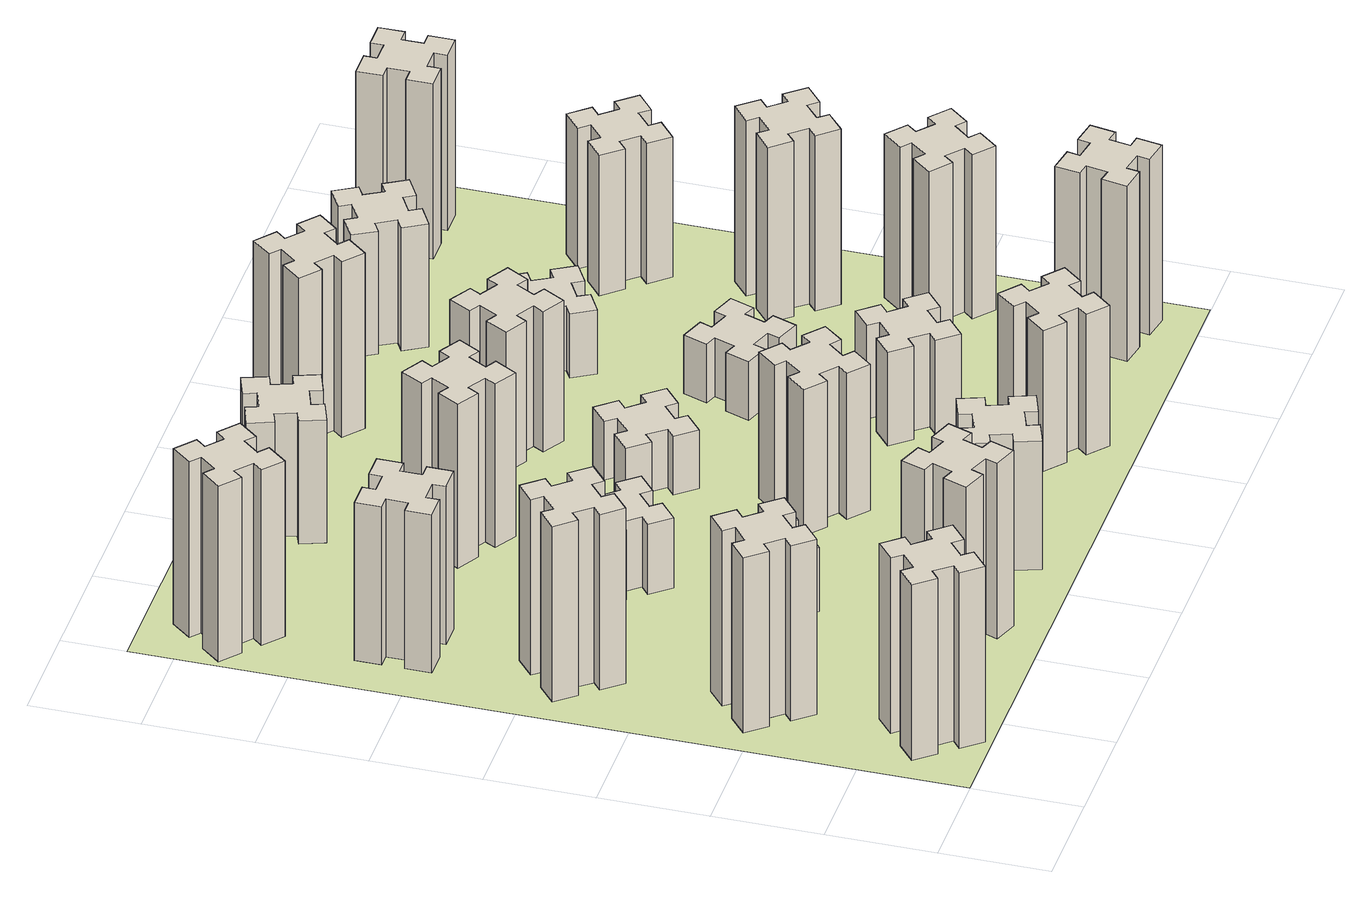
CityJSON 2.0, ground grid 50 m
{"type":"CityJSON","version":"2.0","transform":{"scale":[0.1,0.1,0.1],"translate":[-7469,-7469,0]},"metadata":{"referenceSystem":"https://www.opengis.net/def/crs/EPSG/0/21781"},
"CityObjects":{
"building1":{"type":"Building","attributes":{"class":"1000","function":"1000","usage":"1000","yearOfConstruction":2016,"roofType":"1000","measuredHeight":90,"storeysAboveGround":30,"storeysBelowGround":0},"geometry":[{"type":"Solid","lod":"1","boundaries":[[[[0,1,2,3,4,5,6,7,8,9,10,11,12,13,14,15,16,17,18,19]],[[17,16,20,21]],[[16,15,22,20]],[[15,14,23,22]],[[14,13,24,23]],[[13,12,25,24]],[[12,11,26,25]],[[11,10,27,26]],[[10,9,28,27]],[[9,8,29,28]],[[8,7,30,29]],[[7,6,31,30]],[[6,5,32,31]],[[5,4,33,32]],[[4,3,34,33]],[[3,2,35,34]],[[2,1,36,35]],[[1,0,37,36]],[[0,19,38,37]],[[19,18,39,38]],[[18,17,21,39]],[[24,25,26,27,28,29,30,31,32,33,34,35,36,37,38,39,21,20,22,23]]]]}]},
"building2":{"type":"Building","attributes":{"class":"1000","function":"1000","usage":"1000","yearOfConstruction":2016,"roofType":"1000","measuredHeight":90,"storeysAboveGround":30,"storeysBelowGround":0},"geometry":[{"type":"Solid","lod":"1","boundaries":[[[[40,41,42,43,44,45,46,47,48,49,50,51,52,53,54,55,56,57,58,59]],[[57,56,60,61]],[[56,55,62,60]],[[55,54,63,62]],[[54,53,64,63]],[[53,52,65,64]],[[52,51,66,65]],[[51,50,67,66]],[[50,49,68,67]],[[49,48,69,68]],[[48,47,70,69]],[[47,46,71,70]],[[46,45,72,71]],[[45,44,73,72]],[[44,43,74,73]],[[43,42,75,74]],[[42,41,76,75]],[[41,40,77,76]],[[40,59,78,77]],[[59,58,79,78]],[[58,57,61,79]],[[64,65,66,67,68,69,70,71,72,73,74,75,76,77,78,79,61,60,62,63]]]]}]},
"building3":{"type":"Building","attributes":{"class":"1000","function":"1000","usage":"1000","yearOfConstruction":2016,"roofType":"1000","measuredHeight":90,"storeysAboveGround":30,"storeysBelowGround":0},"geometry":[{"type":"Solid","lod":"1","boundaries":[[[[80,81,82,83,84,85,86,87,88,89,90,91,92,93,94,95,96,97,98,99]],[[97,96,100,101]],[[96,95,102,100]],[[95,94,103,102]],[[94,93,104,103]],[[93,92,105,104]],[[92,91,106,105]],[[91,90,107,106]],[[90,89,108,107]],[[89,88,109,108]],[[88,87,110,109]],[[87,86,111,110]],[[86,85,112,111]],[[85,84,113,112]],[[84,83,114,113]],[[83,82,115,114]],[[82,81,116,115]],[[81,80,117,116]],[[80,99,118,117]],[[99,98,119,118]],[[98,97,101,119]],[[104,105,106,107,108,109,110,111,112,113,114,115,116,117,118,119,101,100,102,103]]]]}]},
"building4":{"type":"Building","attributes":{"class":"1000","function":"1000","usage":"1000","yearOfConstruction":2016,"roofType":"1000","measuredHeight":81,"storeysAboveGround":30,"storeysBelowGround":0},"geometry":[{"type":"Solid","lod":"1","boundaries":[[[[120,121,122,123,124,125,126,127,128,129,130,131,132,133,134,135,136,137,138,139]],[[137,136,140,141]],[[136,135,142,140]],[[135,134,143,142]],[[134,133,144,143]],[[133,132,145,144]],[[132,131,146,145]],[[131,130,147,146]],[[130,129,148,147]],[[129,128,149,148]],[[128,127,150,149]],[[127,126,151,150]],[[126,125,152,151]],[[125,124,153,152]],[[124,123,154,153]],[[123,122,155,154]],[[122,121,156,155]],[[121,120,157,156]],[[120,139,158,157]],[[139,138,159,158]],[[138,137,141,159]],[[144,145,146,147,148,149,150,151,152,153,154,155,156,157,158,159,141,140,142,143]]]]}]},
"building5":{"type":"Building","attributes":{"class":"1000","function":"1000","usage":"1000","yearOfConstruction":2016,"roofType":"1000","measuredHeight":90,"storeysAboveGround":30,"storeysBelowGround":0},"geometry":[{"type":"Solid","lod":"1","boundaries":[[[[160,161,162,163,164,165,166,167,168,169,170,171,172,173,174,175,176,177,178,179]],[[177,176,180,181]],[[176,175,182,180]],[[175,174,183,182]],[[174,173,184,183]],[[173,172,185,184]],[[172,171,186,185]],[[171,170,187,186]],[[170,169,188,187]],[[169,168,189,188]],[[168,167,190,189]],[[167,166,191,190]],[[166,165,192,191]],[[165,164,193,192]],[[164,163,194,193]],[[163,162,195,194]],[[162,161,196,195]],[[161,160,197,196]],[[160,179,198,197]],[[179,178,199,198]],[[178,177,181,199]],[[184,185,186,187,188,189,190,191,192,193,194,195,196,197,198,199,181,180,182,183]]]]}]},
"building6":{"type":"Building","attributes":{"class":"1000","function":"1000","usage":"1000","yearOfConstruction":2016,"roofType":"1000","measuredHeight":90,"storeysAboveGround":30,"storeysBelowGround":0},"geometry":[{"type":"Solid","lod":"1","boundaries":[[[[200,201,202,203,204,205,206,207,208,209,210,211,212,213,214,215,216,217,218,219]],[[217,216,220,221]],[[216,215,222,220]],[[215,214,223,222]],[[214,213,224,223]],[[213,212,225,224]],[[212,211,226,225]],[[211,210,227,226]],[[210,209,228,227]],[[209,208,229,228]],[[208,207,230,229]],[[207,206,231,230]],[[206,205,232,231]],[[205,204,233,232]],[[204,203,234,233]],[[203,202,235,234]],[[202,201,236,235]],[[201,200,237,236]],[[200,219,238,237]],[[219,218,239,238]],[[218,217,221,239]],[[224,225,226,227,228,229,230,231,232,233,234,235,236,237,238,239,221,220,222,223]]]]}]},
"building7":{"type":"Building","attributes":{"class":"1000","function":"1000","usage":"1000","yearOfConstruction":2016,"roofType":"1000","measuredHeight":33,"storeysAboveGround":30,"storeysBelowGround":0},"geometry":[{"type":"Solid","lod":"1","boundaries":[[[[240,241,242,243,244,245,246,247,248,249,250,251,252,253,254,255,256,257,258,259]],[[257,256,260,261]],[[256,255,262,260]],[[255,254,263,262]],[[254,253,264,263]],[[253,252,265,264]],[[252,251,266,265]],[[251,250,267,266]],[[250,249,268,267]],[[249,248,269,268]],[[248,247,270,269]],[[247,246,271,270]],[[246,245,272,271]],[[245,244,273,272]],[[244,243,274,273]],[[243,242,275,274]],[[242,241,276,275]],[[241,240,277,276]],[[240,259,278,277]],[[259,258,279,278]],[[258,257,261,279]],[[264,265,266,267,268,269,270,271,272,273,274,275,276,277,278,279,261,260,262,263]]]]}]},
"building8":{"type":"Building","attributes":{"class":"1000","function":"1000","usage":"1000","yearOfConstruction":2016,"roofType":"1000","measuredHeight":36,"storeysAboveGround":30,"storeysBelowGround":0},"geometry":[{"type":"Solid","lod":"1","boundaries":[[[[280,281,282,283,284,285,286,287,288,289,290,291,292,293,294,295,296,297,298,299]],[[297,296,300,301]],[[296,295,302,300]],[[295,294,303,302]],[[294,293,304,303]],[[293,292,305,304]],[[292,291,306,305]],[[291,290,307,306]],[[290,289,308,307]],[[289,288,309,308]],[[288,287,310,309]],[[287,286,311,310]],[[286,285,312,311]],[[285,284,313,312]],[[284,283,314,313]],[[283,282,315,314]],[[282,281,316,315]],[[281,280,317,316]],[[280,299,318,317]],[[299,298,319,318]],[[298,297,301,319]],[[304,305,306,307,308,309,310,311,312,313,314,315,316,317,318,319,301,300,302,303]]]]}]},
"building9":{"type":"Building","attributes":{"class":"1000","function":"1000","usage":"1000","yearOfConstruction":2016,"roofType":"1000","measuredHeight":66,"storeysAboveGround":30,"storeysBelowGround":0},"geometry":[{"type":"Solid","lod":"1","boundaries":[[[[320,321,322,323,324,325,326,327,328,329,330,331,332,333,334,335,336,337,338,339]],[[337,336,340,341]],[[336,335,342,340]],[[335,334,343,342]],[[334,333,344,343]],[[333,332,345,344]],[[332,331,346,345]],[[331,330,347,346]],[[330,329,348,347]],[[329,328,349,348]],[[328,327,350,349]],[[327,326,351,350]],[[326,325,352,351]],[[325,324,353,352]],[[324,323,354,353]],[[323,322,355,354]],[[322,321,356,355]],[[321,320,357,356]],[[320,339,358,357]],[[339,338,359,358]],[[338,337,341,359]],[[344,345,346,347,348,349,350,351,352,353,354,355,356,357,358,359,341,340,342,343]]]]}]},
"building10":{"type":"Building","attributes":{"class":"1000","function":"1000","usage":"1000","yearOfConstruction":2016,"roofType":"1000","measuredHeight":84,"storeysAboveGround":30,"storeysBelowGround":0},"geometry":[{"type":"Solid","lod":"1","boundaries":[[[[360,361,362,363,364,365,366,367,368,369,370,371,372,373,374,375,376,377,378,379]],[[377,376,380,381]],[[376,375,382,380]],[[375,374,383,382]],[[374,373,384,383]],[[373,372,385,384]],[[372,371,386,385]],[[371,370,387,386]],[[370,369,388,387]],[[369,368,389,388]],[[368,367,390,389]],[[367,366,391,390]],[[366,365,392,391]],[[365,364,393,392]],[[364,363,394,393]],[[363,362,395,394]],[[362,361,396,395]],[[361,360,397,396]],[[360,379,398,397]],[[379,378,399,398]],[[378,377,381,399]],[[384,385,386,387,388,389,390,391,392,393,394,395,396,397,398,399,381,380,382,383]]]]}]},
"building11":{"type":"Building","attributes":{"class":"1000","function":"1000","usage":"1000","yearOfConstruction":2016,"roofType":"1000","measuredHeight":63,"storeysAboveGround":30,"storeysBelowGround":0},"geometry":[{"type":"Solid","lod":"1","boundaries":[[[[400,401,402,403,404,405,406,407,408,409,410,411,412,413,414,415,416,417,418,419]],[[417,416,420,421]],[[416,415,422,420]],[[415,414,423,422]],[[414,413,424,423]],[[413,412,425,424]],[[412,411,426,425]],[[411,410,427,426]],[[410,409,428,427]],[[409,408,429,428]],[[408,407,430,429]],[[407,406,431,430]],[[406,405,432,431]],[[405,404,433,432]],[[404,403,434,433]],[[403,402,435,434]],[[402,401,436,435]],[[401,400,437,436]],[[400,419,438,437]],[[419,418,439,438]],[[418,417,421,439]],[[424,425,426,427,428,429,430,431,432,433,434,435,436,437,438,439,421,420,422,423]]]]}]},
"building12":{"type":"Building","attributes":{"class":"1000","function":"1000","usage":"1000","yearOfConstruction":2016,"roofType":"1000","measuredHeight":75,"storeysAboveGround":30,"storeysBelowGround":0},"geometry":[{"type":"Solid","lod":"1","boundaries":[[[[440,441,442,443,444,445,446,447,448,449,450,451,452,453,454,455,456,457,458,459]],[[457,456,460,461]],[[456,455,462,460]],[[455,454,463,462]],[[454,453,464,463]],[[453,452,465,464]],[[452,451,466,465]],[[451,450,467,466]],[[450,449,468,467]],[[449,448,469,468]],[[448,447,470,469]],[[447,446,471,470]],[[446,445,472,471]],[[445,444,473,472]],[[444,443,474,473]],[[443,442,475,474]],[[442,441,476,475]],[[441,440,477,476]],[[440,459,478,477]],[[459,458,479,478]],[[458,457,461,479]],[[464,465,466,467,468,469,470,471,472,473,474,475,476,477,478,479,461,460,462,463]]]]}]},
"building13":{"type":"Building","attributes":{"class":"1000","function":"1000","usage":"1000","yearOfConstruction":2016,"roofType":"1000","measuredHeight":30,"storeysAboveGround":30,"storeysBelowGround":0},"geometry":[{"type":"Solid","lod":"1","boundaries":[[[[480,481,482,483,484,485,486,487,488,489,490,491,492,493,494,495,496,497,498,499]],[[497,496,500,501]],[[496,495,502,500]],[[495,494,503,502]],[[494,493,504,503]],[[493,492,505,504]],[[492,491,506,505]],[[491,490,507,506]],[[490,489,508,507]],[[489,488,509,508]],[[488,487,510,509]],[[487,486,511,510]],[[486,485,512,511]],[[485,484,513,512]],[[484,483,514,513]],[[483,482,515,514]],[[482,481,516,515]],[[481,480,517,516]],[[480,499,518,517]],[[499,498,519,518]],[[498,497,501,519]],[[504,505,506,507,508,509,510,511,512,513,514,515,516,517,518,519,501,500,502,503]]]]}]},
"building14":{"type":"Building","attributes":{"class":"1000","function":"1000","usage":"1000","yearOfConstruction":2016,"roofType":"1000","measuredHeight":72,"storeysAboveGround":30,"storeysBelowGround":0},"geometry":[{"type":"Solid","lod":"1","boundaries":[[[[520,521,522,523,524,525,526,527,528,529,530,531,532,533,534,535,536,537,538,539]],[[537,536,540,541]],[[536,535,542,540]],[[535,534,543,542]],[[534,533,544,543]],[[533,532,545,544]],[[532,531,546,545]],[[531,530,547,546]],[[530,529,548,547]],[[529,528,549,548]],[[528,527,550,549]],[[527,526,551,550]],[[526,525,552,551]],[[525,524,553,552]],[[524,523,554,553]],[[523,522,555,554]],[[522,521,556,555]],[[521,520,557,556]],[[520,539,558,557]],[[539,538,559,558]],[[538,537,541,559]],[[544,545,546,547,548,549,550,551,552,553,554,555,556,557,558,559,541,540,542,543]]]]}]},
"building15":{"type":"Building","attributes":{"class":"1000","function":"1000","usage":"1000","yearOfConstruction":2016,"roofType":"1000","measuredHeight":72,"storeysAboveGround":30,"storeysBelowGround":0},"geometry":[{"type":"Solid","lod":"1","boundaries":[[[[560,561,562,563,564,565,566,567,568,569,570,571,572,573,574,575,576,577,578,579]],[[577,576,580,581]],[[576,575,582,580]],[[575,574,583,582]],[[574,573,584,583]],[[573,572,585,584]],[[572,571,586,585]],[[571,570,587,586]],[[570,569,588,587]],[[569,568,589,588]],[[568,567,590,589]],[[567,566,591,590]],[[566,565,592,591]],[[565,564,593,592]],[[564,563,594,593]],[[563,562,595,594]],[[562,561,596,595]],[[561,560,597,596]],[[560,579,598,597]],[[579,578,599,598]],[[578,577,581,599]],[[584,585,586,587,588,589,590,591,592,593,594,595,596,597,598,599,581,580,582,583]]]]}]},
"building16":{"type":"Building","attributes":{"class":"1000","function":"1000","usage":"1000","yearOfConstruction":2016,"roofType":"1000","measuredHeight":90,"storeysAboveGround":30,"storeysBelowGround":0},"geometry":[{"type":"Solid","lod":"1","boundaries":[[[[600,601,602,603,604,605,606,607,608,609,610,611,612,613,614,615,616,617,618,619]],[[617,616,620,621]],[[616,615,622,620]],[[615,614,623,622]],[[614,613,624,623]],[[613,612,625,624]],[[612,611,626,625]],[[611,610,627,626]],[[610,609,628,627]],[[609,608,629,628]],[[608,607,630,629]],[[607,606,631,630]],[[606,605,632,631]],[[605,604,633,632]],[[604,603,634,633]],[[603,602,635,634]],[[602,601,636,635]],[[601,600,637,636]],[[600,619,638,637]],[[619,618,639,638]],[[618,617,621,639]],[[624,625,626,627,628,629,630,631,632,633,634,635,636,637,638,639,621,620,622,623]]]]}]},
"building17":{"type":"Building","attributes":{"class":"1000","function":"1000","usage":"1000","yearOfConstruction":2016,"roofType":"1000","measuredHeight":48,"storeysAboveGround":30,"storeysBelowGround":0},"geometry":[{"type":"Solid","lod":"1","boundaries":[[[[640,641,642,643,644,645,646,647,648,649,650,651,652,653,654,655,656,657,658,659]],[[657,656,660,661]],[[656,655,662,660]],[[655,654,663,662]],[[654,653,664,663]],[[653,652,665,664]],[[652,651,666,665]],[[651,650,667,666]],[[650,649,668,667]],[[649,648,669,668]],[[648,647,670,669]],[[647,646,671,670]],[[646,645,672,671]],[[645,644,673,672]],[[644,643,674,673]],[[643,642,675,674]],[[642,641,676,675]],[[641,640,677,676]],[[640,659,678,677]],[[659,658,679,678]],[[658,657,661,679]],[[664,665,666,667,668,669,670,671,672,673,674,675,676,677,678,679,661,660,662,663]]]]}]},
"building18":{"type":"Building","attributes":{"class":"1000","function":"1000","usage":"1000","yearOfConstruction":2016,"roofType":"1000","measuredHeight":30,"storeysAboveGround":30,"storeysBelowGround":0},"geometry":[{"type":"Solid","lod":"1","boundaries":[[[[680,681,682,683,684,685,686,687,688,689,690,691,692,693,694,695,696,697,698,699]],[[697,696,700,701]],[[696,695,702,700]],[[695,694,703,702]],[[694,693,704,703]],[[693,692,705,704]],[[692,691,706,705]],[[691,690,707,706]],[[690,689,708,707]],[[689,688,709,708]],[[688,687,710,709]],[[687,686,711,710]],[[686,685,712,711]],[[685,684,713,712]],[[684,683,714,713]],[[683,682,715,714]],[[682,681,716,715]],[[681,680,717,716]],[[680,699,718,717]],[[699,698,719,718]],[[698,697,701,719]],[[704,705,706,707,708,709,710,711,712,713,714,715,716,717,718,719,701,700,702,703]]]]}]},
"building19":{"type":"Building","attributes":{"class":"1000","function":"1000","usage":"1000","yearOfConstruction":2016,"roofType":"1000","measuredHeight":33,"storeysAboveGround":30,"storeysBelowGround":0},"geometry":[{"type":"Solid","lod":"1","boundaries":[[[[720,721,722,723,724,725,726,727,728,729,730,731,732,733,734,735,736,737,738,739]],[[737,736,740,741]],[[736,735,742,740]],[[735,734,743,742]],[[734,733,744,743]],[[733,732,745,744]],[[732,731,746,745]],[[731,730,747,746]],[[730,729,748,747]],[[729,728,749,748]],[[728,727,750,749]],[[727,726,751,750]],[[726,725,752,751]],[[725,724,753,752]],[[724,723,754,753]],[[723,722,755,754]],[[722,721,756,755]],[[721,720,757,756]],[[720,739,758,757]],[[739,738,759,758]],[[738,737,741,759]],[[744,745,746,747,748,749,750,751,752,753,754,755,756,757,758,759,741,740,742,743]]]]}]},
"building20":{"type":"Building","attributes":{"class":"1000","function":"1000","usage":"1000","yearOfConstruction":2016,"roofType":"1000","measuredHeight":90,"storeysAboveGround":30,"storeysBelowGround":0},"geometry":[{"type":"Solid","lod":"1","boundaries":[[[[760,761,762,763,764,765,766,767,768,769,770,771,772,773,774,775,776,777,778,779]],[[777,776,780,781]],[[776,775,782,780]],[[775,774,783,782]],[[774,773,784,783]],[[773,772,785,784]],[[772,771,786,785]],[[771,770,787,786]],[[770,769,788,787]],[[769,768,789,788]],[[768,767,790,789]],[[767,766,791,790]],[[766,765,792,791]],[[765,764,793,792]],[[764,763,794,793]],[[763,762,795,794]],[[762,761,796,795]],[[761,760,797,796]],[[760,779,798,797]],[[779,778,799,798]],[[778,777,781,799]],[[784,785,786,787,788,789,790,791,792,793,794,795,796,797,798,799,781,780,782,783]]]]}]},
"building21":{"type":"Building","attributes":{"class":"1000","function":"1000","usage":"1000","yearOfConstruction":2016,"roofType":"1000","measuredHeight":63,"storeysAboveGround":30,"storeysBelowGround":0},"geometry":[{"type":"Solid","lod":"1","boundaries":[[[[800,801,802,803,804,805,806,807,808,809,810,811,812,813,814,815,816,817,818,819]],[[817,816,820,821]],[[816,815,822,820]],[[815,814,823,822]],[[814,813,824,823]],[[813,812,825,824]],[[812,811,826,825]],[[811,810,827,826]],[[810,809,828,827]],[[809,808,829,828]],[[808,807,830,829]],[[807,806,831,830]],[[806,805,832,831]],[[805,804,833,832]],[[804,803,834,833]],[[803,802,835,834]],[[802,801,836,835]],[[801,800,837,836]],[[800,819,838,837]],[[819,818,839,838]],[[818,817,821,839]],[[824,825,826,827,828,829,830,831,832,833,834,835,836,837,838,839,821,820,822,823]]]]}]},
"building22":{"type":"Building","attributes":{"class":"1000","function":"1000","usage":"1000","yearOfConstruction":2016,"roofType":"1000","measuredHeight":84,"storeysAboveGround":30,"storeysBelowGround":0},"geometry":[{"type":"Solid","lod":"1","boundaries":[[[[840,841,842,843,844,845,846,847,848,849,850,851,852,853,854,855,856,857,858,859]],[[857,856,860,861]],[[856,855,862,860]],[[855,854,863,862]],[[854,853,864,863]],[[853,852,865,864]],[[852,851,866,865]],[[851,850,867,866]],[[850,849,868,867]],[[849,848,869,868]],[[848,847,870,869]],[[847,846,871,870]],[[846,845,872,871]],[[845,844,873,872]],[[844,843,874,873]],[[843,842,875,874]],[[842,841,876,875]],[[841,840,877,876]],[[840,859,878,877]],[[859,858,879,878]],[[858,857,861,879]],[[864,865,866,867,868,869,870,871,872,873,874,875,876,877,878,879,861,860,862,863]]]]}]},
"building23":{"type":"Building","attributes":{"class":"1000","function":"1000","usage":"1000","yearOfConstruction":2016,"roofType":"1000","measuredHeight":90,"storeysAboveGround":30,"storeysBelowGround":0},"geometry":[{"type":"Solid","lod":"1","boundaries":[[[[880,881,882,883,884,885,886,887,888,889,890,891,892,893,894,895,896,897,898,899]],[[897,896,900,901]],[[896,895,902,900]],[[895,894,903,902]],[[894,893,904,903]],[[893,892,905,904]],[[892,891,906,905]],[[891,890,907,906]],[[890,889,908,907]],[[889,888,909,908]],[[888,887,910,909]],[[887,886,911,910]],[[886,885,912,911]],[[885,884,913,912]],[[884,883,914,913]],[[883,882,915,914]],[[882,881,916,915]],[[881,880,917,916]],[[880,899,918,917]],[[899,898,919,918]],[[898,897,901,919]],[[904,905,906,907,908,909,910,911,912,913,914,915,916,917,918,919,901,900,902,903]]]]}]},
"building24":{"type":"Building","attributes":{"class":"1000","function":"1000","usage":"1000","yearOfConstruction":2016,"roofType":"1000","measuredHeight":72,"storeysAboveGround":30,"storeysBelowGround":0},"geometry":[{"type":"Solid","lod":"1","boundaries":[[[[920,921,922,923,924,925,926,927,928,929,930,931,932,933,934,935,936,937,938,939]],[[937,936,940,941]],[[936,935,942,940]],[[935,934,943,942]],[[934,933,944,943]],[[933,932,945,944]],[[932,931,946,945]],[[931,930,947,946]],[[930,929,948,947]],[[929,928,949,948]],[[928,927,950,949]],[[927,926,951,950]],[[926,925,952,951]],[[925,924,953,952]],[[924,923,954,953]],[[923,922,955,954]],[[922,921,956,955]],[[921,920,957,956]],[[920,939,958,957]],[[939,938,959,958]],[[938,937,941,959]],[[944,945,946,947,948,949,950,951,952,953,954,955,956,957,958,959,941,940,942,943]]]]}]},
"building25":{"type":"Building","attributes":{"class":"1000","function":"1000","usage":"1000","yearOfConstruction":2016,"roofType":"1000","measuredHeight":90,"storeysAboveGround":30,"storeysBelowGround":0},"geometry":[{"type":"Solid","lod":"1","boundaries":[[[[960,961,962,963,964,965,966,967,968,969,970,971,972,973,974,975,976,977,978,979]],[[977,976,980,981]],[[976,975,982,980]],[[975,974,983,982]],[[974,973,984,983]],[[973,972,985,984]],[[972,971,986,985]],[[971,970,987,986]],[[970,969,988,987]],[[969,968,989,988]],[[968,967,990,989]],[[967,966,991,990]],[[966,965,992,991]],[[965,964,993,992]],[[964,963,994,993]],[[963,962,995,994]],[[962,961,996,995]],[[961,960,997,996]],[[960,979,998,997]],[[979,978,999,998]],[[978,977,981,999]],[[984,985,986,987,988,989,990,991,992,993,994,995,996,997,998,999,981,980,982,983]]]]}]},
"landuse1":{"type":"LandUse","attributes":{"name":"plot1","function":"1010"},"geometry":[{"type":"MultiSurface","lod":"1","boundaries":[[[1000,1001,1002,1003]]]}]}
},
"vertices":[
[259,243,0],[323,166,0],[277,128,0],[354,36,0],[446,113,0],[408,159,0],[484,223,0],[523,177,0],[615,254,0],[538,346,0],[492,308,0],[427,384,0],[473,423,0],[396,515,0],[304,438,0],[343,392,0],[266,327,0],[228,373,0],[136,296,0],[213,204,0],[266,327,900],[228,373,900],[343,392,900],[304,438,900],[396,515,900],[473,423,900],[427,384,900],[492,308,900],[538,346,900],[615,254,900],[523,177,900],[484,223,900],[408,159,900],[446,113,900],[354,36,900],[277,128,900],[323,166,900],[259,243,900],[213,204,900],[136,296,900],
[492,1048,0],[427,1124,0],[473,1163,0],[396,1255,0],[304,1178,0],[343,1132,0],[266,1067,0],[228,1113,0],[136,1036,0],[213,944,0],[259,983,0],[323,906,0],[277,868,0],[354,776,0],[446,853,0],[408,899,0],[484,963,0],[523,917,0],[615,994,0],[538,1086,0],[484,963,900],[523,917,900],[408,899,900],[446,853,900],[354,776,900],[277,868,900],[323,906,900],[259,983,900],[213,944,900],[136,1036,900],[228,1113,900],[266,1067,900],[343,1132,900],[304,1178,900],[396,1255,900],[473,1163,900],[427,1124,900],[492,1048,900],[538,1086,900],[615,994,900],
[492,1888,0],[427,1964,0],[473,2003,0],[396,2095,0],[304,2018,0],[343,1972,0],[266,1907,0],[228,1953,0],[136,1876,0],[213,1784,0],[259,1823,0],[323,1746,0],[277,1708,0],[354,1616,0],[446,1693,0],[408,1739,0],[484,1803,0],[523,1757,0],[615,1834,0],[538,1926,0],[484,1803,900],[523,1757,900],[408,1739,900],[446,1693,900],[354,1616,900],[277,1708,900],[323,1746,900],[259,1823,900],[213,1784,900],[136,1876,900],[228,1953,900],[266,1907,900],[343,1972,900],[304,2018,900],[396,2095,900],[473,2003,900],[427,1964,900],[492,1888,900],[538,1926,900],[615,1834,900],
[485,2545,0],[485,2645,0],[545,2645,0],[545,2765,0],[425,2765,0],[425,2705,0],[325,2705,0],[325,2765,0],[205,2765,0],[205,2645,0],[265,2645,0],[265,2545,0],[205,2545,0],[205,2425,0],[325,2425,0],[325,2485,0],[425,2485,0],[425,2425,0],[545,2425,0],[545,2545,0],[425,2485,810],[425,2425,810],[325,2485,810],[325,2425,810],[205,2425,810],[205,2545,810],[265,2545,810],[265,2645,810],[205,2645,810],[205,2765,810],[325,2765,810],[325,2705,810],[425,2705,810],[425,2765,810],[545,2765,810],[545,2645,810],[485,2645,810],[485,2545,810],[545,2545,810],[545,2425,810],
[1029,460,0],[995,366,0],[939,387,0],[897,274,0],[1010,233,0],[1031,289,0],[1125,255,0],[1104,199,0],[1217,157,0],[1258,270,0],[1202,291,0],[1236,385,0],[1292,364,0],[1333,477,0],[1220,518,0],[1200,462,0],[1106,496,0],[1127,552,0],[1014,593,0],[973,480,0],[1106,496,900],[1127,552,900],[1200,462,900],[1220,518,900],[1333,477,900],[1292,364,900],[1236,385,900],[1202,291,900],[1258,270,900],[1217,157,900],[1104,199,900],[1125,255,900],[1031,289,900],[1010,233,900],[897,274,900],[939,387,900],[995,366,900],[1029,460,900],[973,480,900],[1014,593,900],
[384,3387,0],[308,3452,0],[346,3498,0],[254,3575,0],[177,3483,0],[223,3444,0],[159,3368,0],[113,3406,0],[36,3314,0],[128,3237,0],[166,3283,0],[243,3219,0],[204,3173,0],[296,3096,0],[373,3188,0],[327,3226,0],[392,3303,0],[438,3264,0],[515,3356,0],[423,3433,0],[392,3303,900],[438,3264,900],[327,3226,900],[373,3188,900],[296,3096,900],[204,3173,900],[243,3219,900],[166,3283,900],[128,3237,900],[36,3314,900],[113,3406,900],[159,3368,900],[223,3444,900],[177,3483,900],[254,3575,900],[346,3498,900],[308,3452,900],[384,3387,900],[423,3433,900],[515,3356,900],
[1083,1332,0],[1006,1267,0],[968,1313,0],[876,1236,0],[953,1144,0],[999,1183,0],[1063,1106,0],[1017,1068,0],[1094,976,0],[1186,1053,0],[1148,1099,0],[1224,1163,0],[1263,1117,0],[1355,1194,0],[1278,1286,0],[1232,1248,0],[1167,1324,0],[1213,1363,0],[1136,1455,0],[1044,1378,0],[1167,1324,330],[1213,1363,330],[1232,1248,330],[1278,1286,330],[1355,1194,330],[1263,1117,330],[1224,1163,330],[1148,1099,330],[1186,1053,330],[1094,976,330],[1017,1068,330],[1063,1106,330],[999,1183,330],[953,1144,330],[876,1236,330],[968,1313,330],[1006,1267,330],[1083,1332,330],[1044,1378,330],[1136,1455,330],
[1083,1972,0],[1006,1907,0],[968,1953,0],[876,1876,0],[953,1784,0],[999,1823,0],[1063,1746,0],[1017,1708,0],[1094,1616,0],[1186,1693,0],[1148,1739,0],[1224,1803,0],[1263,1757,0],[1355,1834,0],[1278,1926,0],[1232,1888,0],[1167,1964,0],[1213,2003,0],[1136,2095,0],[1044,2018,0],[1167,1964,360],[1213,2003,360],[1232,1888,360],[1278,1926,360],[1355,1834,360],[1263,1757,360],[1224,1803,360],[1148,1739,360],[1186,1693,360],[1094,1616,360],[1017,1708,360],[1063,1746,360],[999,1823,360],[953,1784,360],[876,1876,360],[968,1953,360],[1006,1907,360],[1083,1972,360],[1044,2018,360],[1136,2095,360],
[1765,496,0],[1671,462,0],[1650,518,0],[1537,477,0],[1579,364,0],[1635,385,0],[1669,291,0],[1613,270,0],[1654,157,0],[1767,199,0],[1746,255,0],[1840,289,0],[1860,233,0],[1973,274,0],[1932,387,0],[1876,366,0],[1842,460,0],[1898,480,0],[1857,593,0],[1744,552,0],[1842,460,660],[1898,480,660],[1876,366,660],[1932,387,660],[1973,274,660],[1860,233,660],[1840,289,660],[1746,255,660],[1767,199,660],[1654,157,660],[1613,270,660],[1669,291,660],[1635,385,660],[1579,364,660],[1537,477,660],[1650,518,660],[1671,462,660],[1765,496,660],[1744,552,660],[1857,593,660],
[1117,2525,0],[1204,2475,0],[1174,2423,0],[1278,2363,0],[1338,2467,0],[1286,2497,0],[1336,2584,0],[1388,2554,0],[1448,2658,0],[1344,2718,0],[1314,2666,0],[1227,2716,0],[1257,2768,0],[1153,2828,0],[1093,2724,0],[1145,2694,0],[1095,2607,0],[1043,2637,0],[983,2533,0],[1087,2473,0],[1095,2607,840],[1043,2637,840],[1145,2694,840],[1093,2724,840],[1153,2828,840],[1257,2768,840],[1227,2716,840],[1314,2666,840],[1344,2718,840],[1448,2658,840],[1388,2554,840],[1336,2584,840],[1286,2497,840],[1338,2467,840],[1278,2363,840],[1174,2423,840],[1204,2475,840],[1117,2525,840],[1087,2473,840],[983,2533,840],
[1125,3456,0],[1031,3422,0],[1010,3478,0],[897,3437,0],[939,3324,0],[995,3345,0],[1029,3251,0],[973,3230,0],[1014,3117,0],[1127,3159,0],[1106,3215,0],[1200,3249,0],[1220,3193,0],[1333,3234,0],[1292,3347,0],[1236,3326,0],[1202,3420,0],[1258,3440,0],[1217,3553,0],[1104,3512,0],[1202,3420,630],[1258,3440,630],[1236,3326,630],[1292,3347,630],[1333,3234,630],[1220,3193,630],[1200,3249,630],[1106,3215,630],[1127,3159,630],[1014,3117,630],[973,3230,630],[1029,3251,630],[995,3345,630],[939,3324,630],[897,3437,630],[1010,3478,630],[1031,3422,630],[1125,3456,630],[1104,3512,630],[1217,3553,630],
[1803,1324,0],[1739,1248,0],[1693,1286,0],[1616,1194,0],[1708,1117,0],[1746,1163,0],[1823,1099,0],[1784,1053,0],[1876,976,0],[1953,1068,0],[1907,1106,0],[1972,1183,0],[2018,1144,0],[2095,1236,0],[2003,1313,0],[1964,1267,0],[1888,1332,0],[1926,1378,0],[1834,1455,0],[1757,1363,0],[1888,1332,750],[1926,1378,750],[1964,1267,750],[2003,1313,750],[2095,1236,750],[2018,1144,750],[1972,1183,750],[1907,1106,750],[1953,1068,750],[1876,976,750],[1784,1053,750],[1823,1099,750],[1746,1163,750],[1708,1117,750],[1616,1194,750],[1693,1286,750],[1739,1248,750],[1803,1324,750],[1757,1363,750],[1834,1455,750],
[1972,1988,0],[1907,2064,0],[1953,2103,0],[1876,2195,0],[1784,2118,0],[1823,2072,0],[1746,2007,0],[1708,2053,0],[1616,1976,0],[1693,1884,0],[1739,1923,0],[1803,1846,0],[1757,1808,0],[1834,1716,0],[1926,1793,0],[1888,1839,0],[1964,1903,0],[2003,1857,0],[2095,1934,0],[2018,2026,0],[1964,1903,300],[2003,1857,300],[1888,1839,300],[1926,1793,300],[1834,1716,300],[1757,1808,300],[1803,1846,300],[1739,1923,300],[1693,1884,300],[1616,1976,300],[1708,2053,300],[1746,2007,300],[1823,2072,300],[1784,2118,300],[1876,2195,300],[1953,2103,300],[1907,2064,300],[1972,1988,300],[2018,2026,300],[2095,1934,300],
[2486,323,0],[2563,259,0],[2524,213,0],[2616,136,0],[2693,228,0],[2647,266,0],[2712,343,0],[2758,304,0],[2835,396,0],[2743,473,0],[2704,427,0],[2628,492,0],[2666,538,0],[2574,615,0],[2497,523,0],[2543,484,0],[2479,408,0],[2433,446,0],[2356,354,0],[2448,277,0],[2479,408,720],[2433,446,720],[2543,484,720],[2497,523,720],[2574,615,720],[2666,538,720],[2628,492,720],[2704,427,720],[2743,473,720],[2835,396,720],[2758,304,720],[2712,343,720],[2647,266,720],[2693,228,720],[2616,136,720],[2524,213,720],[2563,259,720],[2486,323,720],[2448,277,720],[2356,354,720],
[2026,2497,0],[2076,2584,0],[2128,2554,0],[2188,2658,0],[2084,2718,0],[2054,2666,0],[1967,2716,0],[1997,2768,0],[1893,2828,0],[1833,2724,0],[1885,2694,0],[1835,2607,0],[1783,2637,0],[1723,2533,0],[1827,2473,0],[1857,2525,0],[1944,2475,0],[1914,2423,0],[2018,2363,0],[2078,2467,0],[1944,2475,720],[1914,2423,720],[1857,2525,720],[1827,2473,720],[1723,2533,720],[1783,2637,720],[1835,2607,720],[1885,2694,720],[1833,2724,720],[1893,2828,720],[1997,2768,720],[1967,2716,720],[2054,2666,720],[2084,2718,720],[2188,2658,720],[2128,2554,720],[2076,2584,720],[2026,2497,720],[2078,2467,720],[2018,2363,720],
[1746,3383,0],[1823,3319,0],[1784,3273,0],[1876,3196,0],[1953,3288,0],[1907,3326,0],[1972,3403,0],[2018,3364,0],[2095,3456,0],[2003,3533,0],[1964,3487,0],[1888,3552,0],[1926,3598,0],[1834,3675,0],[1757,3583,0],[1803,3544,0],[1739,3468,0],[1693,3506,0],[1616,3414,0],[1708,3337,0],[1739,3468,900],[1693,3506,900],[1803,3544,900],[1757,3583,900],[1834,3675,900],[1926,3598,900],[1888,3552,900],[1964,3487,900],[2003,3533,900],[2095,3456,900],[2018,3364,900],[1972,3403,900],[1907,3326,900],[1953,3288,900],[1876,3196,900],[1784,3273,900],[1823,3319,900],[1746,3383,900],[1708,3337,900],[1616,3414,900],
[2563,1132,0],[2486,1067,0],[2448,1113,0],[2356,1036,0],[2433,944,0],[2479,983,0],[2543,906,0],[2497,868,0],[2574,776,0],[2666,853,0],[2628,899,0],[2704,963,0],[2743,917,0],[2835,994,0],[2758,1086,0],[2712,1048,0],[2647,1124,0],[2693,1163,0],[2616,1255,0],[2524,1178,0],[2647,1124,480],[2693,1163,480],[2712,1048,480],[2758,1086,480],[2835,994,480],[2743,917,480],[2704,963,480],[2628,899,480],[2666,853,480],[2574,776,480],[2497,868,480],[2543,906,480],[2479,983,480],[2433,944,480],[2356,1036,480],[2448,1113,480],[2486,1067,480],[2563,1132,480],[2524,1178,480],[2616,1255,480],
[2682,1671,0],[2716,1765,0],[2772,1744,0],[2813,1857,0],[2700,1898,0],[2680,1842,0],[2586,1876,0],[2607,1932,0],[2494,1973,0],[2453,1860,0],[2509,1840,0],[2475,1746,0],[2419,1767,0],[2377,1654,0],[2490,1613,0],[2511,1669,0],[2605,1635,0],[2584,1579,0],[2697,1537,0],[2738,1650,0],[2605,1635,300],[2584,1579,300],[2511,1669,300],[2490,1613,300],[2377,1654,300],[2419,1767,300],[2475,1746,300],[2509,1840,300],[2453,1860,300],[2494,1973,300],[2607,1932,300],[2586,1876,300],[2680,1842,300],[2700,1898,300],[2813,1857,300],[2772,1744,300],[2716,1765,300],[2682,1671,300],[2738,1650,300],[2697,1537,300],
[2475,2584,0],[2525,2497,0],[2473,2467,0],[2533,2363,0],[2637,2423,0],[2607,2475,0],[2694,2525,0],[2724,2473,0],[2828,2533,0],[2768,2637,0],[2716,2607,0],[2666,2694,0],[2718,2724,0],[2658,2828,0],[2554,2768,0],[2584,2716,0],[2497,2666,0],[2467,2718,0],[2363,2658,0],[2423,2554,0],[2497,2666,330],[2467,2718,330],[2584,2716,330],[2554,2768,330],[2658,2828,330],[2718,2724,330],[2666,2694,330],[2716,2607,330],[2768,2637,330],[2828,2533,330],[2724,2473,330],[2694,2525,330],[2607,2475,330],[2637,2423,330],[2533,2363,330],[2473,2467,330],[2525,2497,330],[2475,2584,330],[2423,2554,330],[2363,2658,330],
[3504,475,0],[3405,492,0],[3416,551,0],[3297,572,0],[3277,454,0],[3336,444,0],[3318,345,0],[3259,356,0],[3238,237,0],[3357,217,0],[3367,276,0],[3465,258,0],[3455,199,0],[3573,178,0],[3594,297,0],[3535,307,0],[3552,405,0],[3611,395,0],[3632,513,0],[3514,534,0],[3552,405,900],[3611,395,900],[3535,307,900],[3594,297,900],[3573,178,900],[3455,199,900],[3465,258,900],[3367,276,900],[3357,217,900],[3238,237,900],[3259,356,900],[3318,345,900],[3336,444,900],[3277,454,900],[3297,572,900],[3416,551,900],[3405,492,900],[3504,475,900],[3514,534,900],[3632,513,900],
[2716,3347,0],[2666,3434,0],[2718,3464,0],[2658,3568,0],[2554,3508,0],[2584,3456,0],[2497,3406,0],[2467,3458,0],[2363,3398,0],[2423,3294,0],[2475,3324,0],[2525,3237,0],[2473,3207,0],[2533,3103,0],[2637,3163,0],[2607,3215,0],[2694,3265,0],[2724,3213,0],[2828,3273,0],[2768,3377,0],[2694,3265,630],[2724,3213,630],[2607,3215,630],[2637,3163,630],[2533,3103,630],[2473,3207,630],[2525,3237,630],[2475,3324,630],[2423,3294,630],[2363,3398,630],[2467,3458,630],[2497,3406,630],[2584,3456,630],[2554,3508,630],[2658,3568,630],[2718,3464,630],[2666,3434,630],[2716,3347,630],[2768,3377,630],[2828,3273,630],
[3487,1006,0],[3552,1083,0],[3598,1044,0],[3675,1136,0],[3583,1213,0],[3544,1167,0],[3468,1232,0],[3506,1278,0],[3414,1355,0],[3337,1263,0],[3383,1224,0],[3319,1148,0],[3273,1186,0],[3196,1094,0],[3288,1017,0],[3326,1063,0],[3403,999,0],[3364,953,0],[3456,876,0],[3533,968,0],[3403,999,840],[3364,953,840],[3326,1063,840],[3288,1017,840],[3196,1094,840],[3273,1186,840],[3319,1148,840],[3383,1224,840],[3337,1263,840],[3414,1355,840],[3506,1278,840],[3468,1232,840],[3544,1167,840],[3583,1213,840],[3675,1136,840],[3598,1044,840],[3552,1083,840],[3487,1006,840],[3533,968,840],[3456,876,840],
[3368,1639,0],[3444,1703,0],[3483,1657,0],[3575,1734,0],[3498,1826,0],[3452,1788,0],[3387,1864,0],[3433,1903,0],[3356,1995,0],[3264,1918,0],[3303,1872,0],[3226,1807,0],[3188,1853,0],[3096,1776,0],[3173,1684,0],[3219,1723,0],[3283,1646,0],[3237,1608,0],[3314,1516,0],[3406,1593,0],[3283,1646,900],[3237,1608,900],[3219,1723,900],[3173,1684,900],[3096,1776,900],[3188,1853,900],[3226,1807,900],[3303,1872,900],[3264,1918,900],[3356,1995,900],[3433,1903,900],[3387,1864,900],[3452,1788,900],[3498,1826,900],[3575,1734,900],[3483,1657,900],[3444,1703,900],[3368,1639,900],[3406,1593,900],[3314,1516,900],
[3219,2463,0],[3283,2386,0],[3237,2348,0],[3314,2256,0],[3406,2333,0],[3368,2379,0],[3444,2443,0],[3483,2397,0],[3575,2474,0],[3498,2566,0],[3452,2528,0],[3387,2604,0],[3433,2643,0],[3356,2735,0],[3264,2658,0],[3303,2612,0],[3226,2547,0],[3188,2593,0],[3096,2516,0],[3173,2424,0],[3226,2547,720],[3188,2593,720],[3303,2612,720],[3264,2658,720],[3356,2735,720],[3433,2643,720],[3387,2604,720],[3452,2528,720],[3498,2566,720],[3575,2474,720],[3483,2397,720],[3444,2443,720],[3368,2379,720],[3406,2333,720],[3314,2256,720],[3237,2348,720],[3283,2386,720],[3219,2463,720],[3173,2424,720],[3096,2516,720],
[3285,3325,0],[3385,3325,0],[3385,3265,0],[3505,3265,0],[3505,3385,0],[3445,3385,0],[3445,3485,0],[3505,3485,0],[3505,3605,0],[3385,3605,0],[3385,3545,0],[3285,3545,0],[3285,3605,0],[3165,3605,0],[3165,3485,0],[3225,3485,0],[3225,3385,0],[3165,3385,0],[3165,3265,0],[3285,3265,0],[3225,3385,900],[3165,3385,900],[3225,3485,900],[3165,3485,900],[3165,3605,900],[3285,3605,900],[3285,3545,900],[3385,3545,900],[3385,3605,900],[3505,3605,900],[3505,3485,900],[3445,3485,900],[3445,3385,900],[3505,3385,900],[3505,3265,900],[3385,3265,900],[3385,3325,900],[3285,3325,900],[3285,3265,900],[3165,3265,900],
[5,3705,0],[3705,3705,0],[3705,5,0],[5,5,0]
]}
